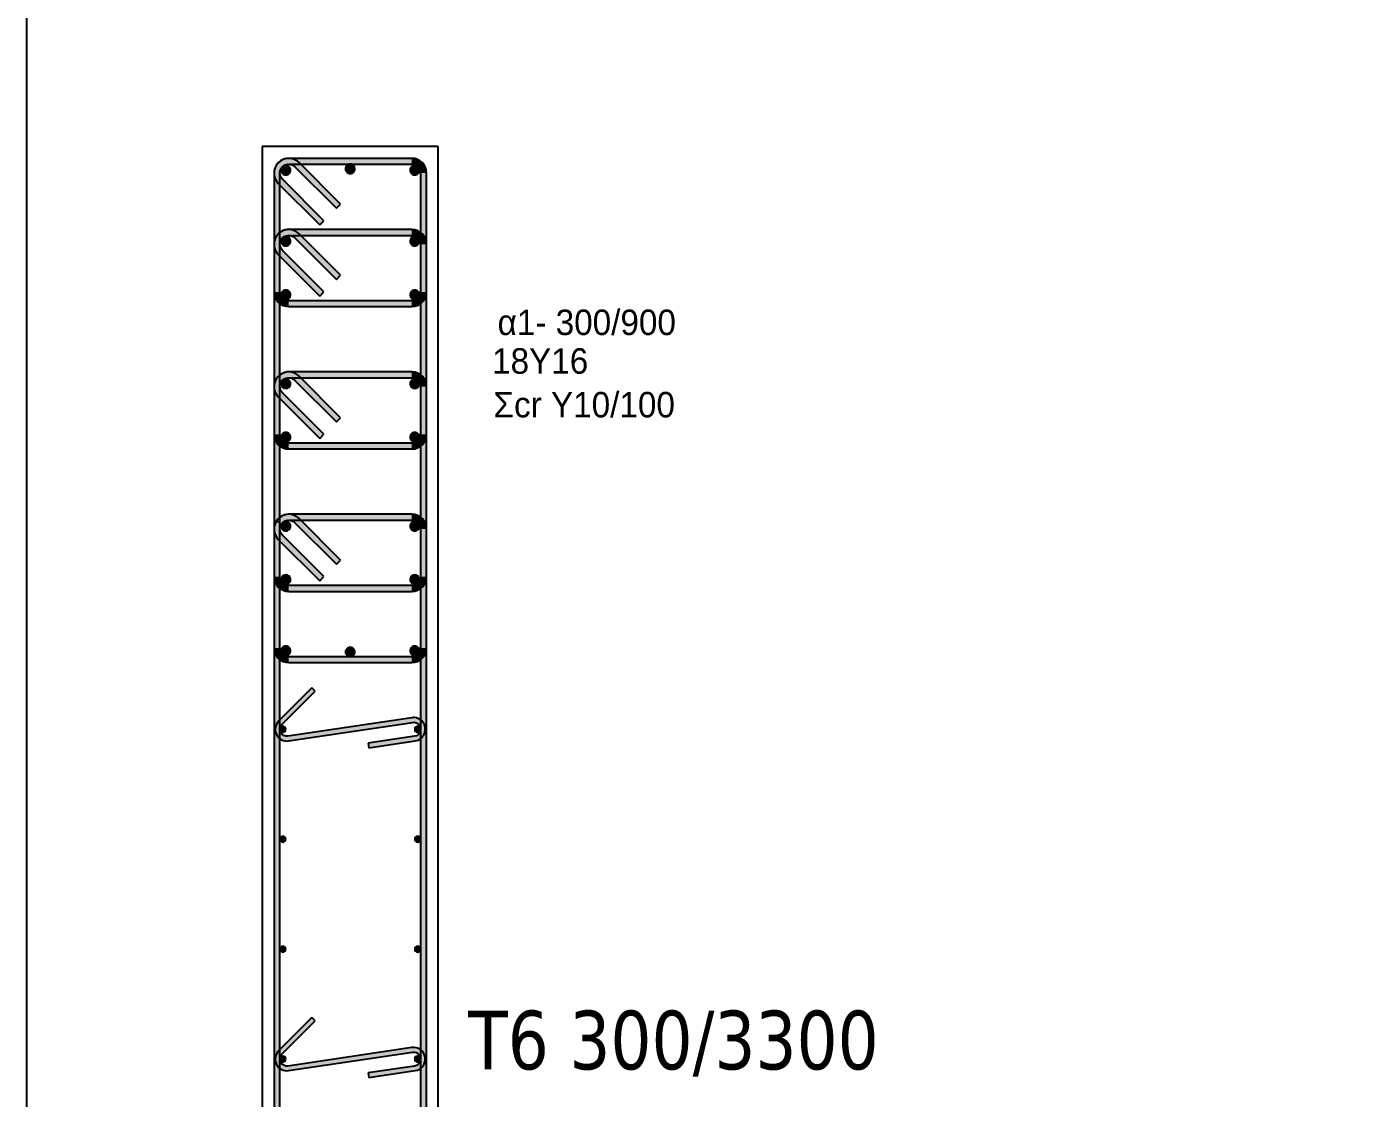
# Model space of a CAD drawing. Header units: millimetres. Extents: x -2171 to 1563, y -1758 to -1505.
# Drawn here: x 775.65 to 787.03, y -1615.1 to -1605.96 of the extents above; entities that cross this region are included whole.
import ezdxf

# ---------------------------------------------------------------- set-up
doc = ezdxf.new("R2010")
doc.units = ezdxf.units.MM
for name, color, linetype in [('-S_TEXT', 3, 'Continuous'), ('Col_Det', 7, 'Continuous'), ('Col_Det_Fill', 7, 'Continuous'), ('pinakaki', 153, 'Continuous')]:
    doc.layers.add(name, color=color, linetype=linetype)
doc.styles.add('S1Arl22_b_934_161', font='arial.ttf', dxfattribs={"width": 0.933629, "height": 0.002175})
doc.styles.get("Standard").update_dxf_attribs({"font": 'tahoma.ttf'})

msp = doc.modelspace()

# ---------------------------------------------------------------- hatches: boundary and pattern name
at = {"layer": 'Col_Det_Fill'}
for color, points in [(252, [(777.9328, -1607.1549), (777.9682, -1607.1195, 0.6681786), (777.7548, -1607.2079), (777.8048, -1607.2079, -0.6681786)]), (252, [(777.8798, -1607.1329), (777.8798, -1607.0829, 0.6681786), (777.7914, -1607.2963), (777.8268, -1607.2609, -0.6681786)]), (12, [(777.855, -1607.1432, 0.4142136), (777.815, -1607.1832, 0.4142136), (777.855, -1607.2232, 0.4142136), (777.895, -1607.1832, 0.4142136)]), (252, [(778.9298, -1607.1329), (778.9298, -1607.0829), (777.8798, -1607.0829), (777.8798, -1607.1329)]), (252, [(778.2864, -1607.5084), (778.3217, -1607.4731), (777.9682, -1607.1195), (777.9328, -1607.1549)]), (133, [(778.4048, -1607.1329, 0.4142136), (778.3648, -1607.1729, 0.4142136), (778.4048, -1607.2129, 0.4142136), (778.4448, -1607.1729, 0.4142136)]), (12, [(778.9545, -1607.1432, 0.4142136), (778.9145, -1607.1832, 0.4142136), (778.9545, -1607.2232, 0.4142136), (778.9945, -1607.1832, 0.4142136)]), (252, [(779.0048, -1607.2079), (779.0548, -1607.2079, 0.4142136), (778.9298, -1607.0829), (778.9298, -1607.1329, -0.4142136)]), (252, [(777.8048, -1607.2079), (777.7548, -1607.2079), (777.7548, -1611.2579), (777.8048, -1611.2579)]), (252, [(777.8268, -1607.2609), (777.7914, -1607.2963), (778.145, -1607.6499), (778.1803, -1607.6145)]), (252, [(779.0048, -1611.2579), (779.0548, -1611.2579), (779.0548, -1607.2079), (779.0048, -1607.2079)]), (252, [(777.9328, -1607.762), (777.9682, -1607.7267, 0.6681786), (777.7548, -1607.8151), (777.8048, -1607.8151, -0.6681786)]), (252, [(777.8798, -1607.7401), (777.8798, -1607.6901, 0.6681786), (777.7914, -1607.9034), (777.8268, -1607.8681, -0.6681786)]), (252, [(778.9298, -1607.7401), (778.9298, -1607.6901), (777.8798, -1607.6901), (777.8798, -1607.7401)]), (252, [(778.2864, -1608.1156), (778.3217, -1608.0802), (777.9682, -1607.7267), (777.9328, -1607.762)]), (252, [(779.0048, -1607.8151), (779.0548, -1607.8151, 0.4142136), (778.9298, -1607.6901), (778.9298, -1607.7401, -0.4142136)]), (252, [(777.8048, -1607.8151), (777.7548, -1607.8151), (777.7548, -1608.2222), (777.8048, -1608.2222)]), (56, [(777.855, -1607.7503, 0.4142136), (777.815, -1607.7903, 0.4142136), (777.855, -1607.8303, 0.4142136), (777.895, -1607.7903, 0.4142136)]), (56, [(778.9545, -1607.7503, 0.4142136), (778.9145, -1607.7903, 0.4142136), (778.9545, -1607.8303, 0.4142136), (778.9945, -1607.7903, 0.4142136)]), (252, [(779.0048, -1608.2222), (779.0548, -1608.2222), (779.0548, -1607.8151), (779.0048, -1607.8151)]), (252, [(777.8268, -1607.8681), (777.7914, -1607.9034), (778.145, -1608.257), (778.1803, -1608.2216)]), (252, [(777.8048, -1608.2222), (777.7548, -1608.2222, 0.4142136), (777.8798, -1608.3472), (777.8798, -1608.2972, -0.4142136)]), (56, [(777.855, -1608.2069, 0.4142136), (777.815, -1608.2469, 0.4142136), (777.855, -1608.2869, 0.4142136), (777.895, -1608.2469, 0.4142136)]), (252, [(777.8798, -1608.2972), (777.8798, -1608.3472), (778.9298, -1608.3472), (778.9298, -1608.2972)]), (56, [(778.9545, -1608.2069, 0.4142136), (778.9145, -1608.2469, 0.4142136), (778.9545, -1608.2869, 0.4142136), (778.9945, -1608.2469, 0.4142136)]), (252, [(778.9298, -1608.2972), (778.9298, -1608.3472, 0.4142136), (779.0548, -1608.2222), (779.0048, -1608.2222, -0.4142136)]), (252, [(777.9328, -1608.9763), (777.9682, -1608.941, 0.6681786), (777.7548, -1609.0293), (777.8048, -1609.0293, -0.6681786)]), (252, [(777.8798, -1608.9543), (777.8798, -1608.9043, 0.6681786), (777.7914, -1609.1177), (777.8268, -1609.0824, -0.6681786)]), (56, [(777.855, -1608.9646, 0.4142136), (777.815, -1609.0046, 0.4142136), (777.855, -1609.0446, 0.4142136), (777.895, -1609.0046, 0.4142136)]), (252, [(778.9298, -1608.9543), (778.9298, -1608.9043), (777.8798, -1608.9043), (777.8798, -1608.9543)]), (252, [(778.2864, -1609.3299), (778.3217, -1609.2945), (777.9682, -1608.941), (777.9328, -1608.9763)]), (56, [(778.9545, -1608.9646, 0.4142136), (778.9145, -1609.0046, 0.4142136), (778.9545, -1609.0446, 0.4142136), (778.9945, -1609.0046, 0.4142136)]), (252, [(779.0048, -1609.0293), (779.0548, -1609.0293, 0.4142136), (778.9298, -1608.9043), (778.9298, -1608.9543, -0.4142136)]), (252, [(777.8048, -1609.0293), (777.7548, -1609.0293), (777.7548, -1609.4365), (777.8048, -1609.4365)]), (252, [(777.8268, -1609.0824), (777.7914, -1609.1177), (778.145, -1609.4713), (778.1803, -1609.4359)]), (252, [(779.0048, -1609.4365), (779.0548, -1609.4365), (779.0548, -1609.0293), (779.0048, -1609.0293)]), (252, [(777.8048, -1609.4365), (777.7548, -1609.4365, 0.4142136), (777.8798, -1609.5615), (777.8798, -1609.5115, -0.4142136)]), (56, [(777.855, -1609.4212, 0.4142136), (777.815, -1609.4612, 0.4142136), (777.855, -1609.5012, 0.4142136), (777.895, -1609.4612, 0.4142136)]), (56, [(778.9545, -1609.4212, 0.4142136), (778.9145, -1609.4612, 0.4142136), (778.9545, -1609.5012, 0.4142136), (778.9945, -1609.4612, 0.4142136)]), (252, [(778.9298, -1609.5115), (778.9298, -1609.5615, 0.4142136), (779.0548, -1609.4365), (779.0048, -1609.4365, -0.4142136)]), (252, [(777.8798, -1609.5115), (777.8798, -1609.5615), (778.9298, -1609.5615), (778.9298, -1609.5115)]), (252, [(777.9328, -1610.1906), (777.9682, -1610.1552, 0.6681786), (777.7548, -1610.2436), (777.8048, -1610.2436, -0.6681786)]), (252, [(777.8798, -1610.1686), (777.8798, -1610.1186, 0.6681786), (777.7914, -1610.332), (777.8268, -1610.2967, -0.6681786)]), (252, [(778.9298, -1610.1686), (778.9298, -1610.1186), (777.8798, -1610.1186), (777.8798, -1610.1686)]), (252, [(779.0048, -1610.2436), (779.0548, -1610.2436, 0.4142136), (778.9298, -1610.1186), (778.9298, -1610.1686, -0.4142136)]), (252, [(777.8048, -1610.1814), (777.7548, -1610.1814), (777.7548, -1620.2844), (777.8048, -1620.2844)]), (252, [(777.8048, -1610.2436), (777.7548, -1610.2436), (777.7548, -1610.6508), (777.8048, -1610.6508)]), (56, [(777.855, -1610.1789, 0.4142136), (777.815, -1610.2189, 0.4142136), (777.855, -1610.2589, 0.4142136), (777.895, -1610.2189, 0.4142136)]), (252, [(778.2864, -1610.5441), (778.3217, -1610.5088), (777.9682, -1610.1552), (777.9328, -1610.1906)]), (56, [(778.9545, -1610.1789, 0.4142136), (778.9145, -1610.2189, 0.4142136), (778.9545, -1610.2589, 0.4142136), (778.9945, -1610.2189, 0.4142136)]), (252, [(779.0048, -1620.2844), (779.0548, -1620.2844), (779.0548, -1610.1814), (779.0048, -1610.1814)]), (252, [(779.0048, -1610.6508), (779.0548, -1610.6508), (779.0548, -1610.2436), (779.0048, -1610.2436)]), (252, [(777.8268, -1610.2967), (777.7914, -1610.332), (778.145, -1610.6856), (778.1803, -1610.6502)]), (252, [(777.8048, -1610.6508), (777.7548, -1610.6508, 0.4142136), (777.8798, -1610.7758), (777.8798, -1610.7258, -0.4142136)]), (56, [(777.855, -1610.6355, 0.4142136), (777.815, -1610.6755, 0.4142136), (777.855, -1610.7155, 0.4142136), (777.895, -1610.6755, 0.4142136)]), (56, [(778.9545, -1610.6355, 0.4142136), (778.9145, -1610.6755, 0.4142136), (778.9545, -1610.7155, 0.4142136), (778.9945, -1610.6755, 0.4142136)]), (252, [(778.9298, -1610.7258), (778.9298, -1610.7758, 0.4142136), (779.0548, -1610.6508), (779.0048, -1610.6508, -0.4142136)]), (252, [(777.8798, -1610.7258), (777.8798, -1610.7758), (778.9298, -1610.7758), (778.9298, -1610.7258)]), (252, [(777.8048, -1611.2579), (777.7548, -1611.2579, 0.4142136), (777.8798, -1611.3829), (777.8798, -1611.3329, -0.4142136)]), (12, [(777.855, -1611.2427, 0.4142136), (777.815, -1611.2827, 0.4142136), (777.855, -1611.3227, 0.4142136), (777.895, -1611.2827, 0.4142136)]), (133, [(778.4048, -1611.2529, 0.4142136), (778.3648, -1611.2929, 0.4142136), (778.4048, -1611.3329, 0.4142136), (778.4448, -1611.2929, 0.4142136)]), (12, [(778.9545, -1611.2427, 0.4142136), (778.9145, -1611.2827, 0.4142136), (778.9545, -1611.3227, 0.4142136), (778.9945, -1611.2827, 0.4142136)]), (252, [(778.9298, -1611.3329), (778.9298, -1611.3829, 0.4142136), (779.0548, -1611.2579), (779.0048, -1611.2579, -0.4142136)]), (252, [(777.8798, -1611.3329), (777.8798, -1611.3829), (778.9298, -1611.3829), (778.9298, -1611.3329)]), (252, [(777.7941, -1611.8814), (777.8224, -1611.9097), (778.1052, -1611.6268), (778.0769, -1611.5985)]), (252, [(777.8796, -1612.051), (777.8737, -1612.0114, -0.7233449), (777.8224, -1611.9097), (777.7941, -1611.8814, 0.7233449)]), (133, [(777.8298, -1611.9771, 0.4142136), (777.8548, -1611.9521, 0.4142136), (777.8298, -1611.9271, 0.4142136), (777.8048, -1611.9521, 0.4142136)]), (252, [(778.9359, -1611.8928), (778.93, -1611.8532), (777.8737, -1612.0114), (777.8796, -1612.051)]), (252, [(778.9537, -1612.0114), (778.9596, -1612.051, 1), (778.93, -1611.8532), (778.9359, -1611.8928, -1)]), (133, [(778.9798, -1611.9771, 0.4142136), (779.0048, -1611.9521, 0.4142136), (778.9798, -1611.9271, 0.4142136), (778.9548, -1611.9521, 0.4142136)]), (252, [(778.5581, -1612.0707), (778.564, -1612.1103), (778.9596, -1612.051), (778.9537, -1612.0114)]), (133, [(777.8298, -1612.9145, 0.4142136), (777.8548, -1612.8895, 0.4142136), (777.8298, -1612.8645, 0.4142136), (777.8048, -1612.8895, 0.4142136)]), (133, [(778.9798, -1612.9145, 0.4142136), (779.0048, -1612.8895, 0.4142136), (778.9798, -1612.8645, 0.4142136), (778.9548, -1612.8895, 0.4142136)]), (133, [(777.8298, -1613.8518, 0.4142136), (777.8548, -1613.8268, 0.4142136), (777.8298, -1613.8018, 0.4142136), (777.8048, -1613.8268, 0.4142136)]), (133, [(778.9798, -1613.8518, 0.4142136), (779.0048, -1613.8268, 0.4142136), (778.9798, -1613.8018, 0.4142136), (778.9548, -1613.8268, 0.4142136)]), (252, [(777.7941, -1614.6935), (777.8224, -1614.7218), (778.1052, -1614.439), (778.0769, -1614.4107)]), (252, [(778.9359, -1614.7049), (778.93, -1614.6653), (777.8737, -1614.8236), (777.8796, -1614.8631)]), (252, [(778.9537, -1614.8236), (778.9596, -1614.8631, 1), (778.93, -1614.6653), (778.9359, -1614.7049, -1)]), (252, [(777.8796, -1614.8631), (777.8737, -1614.8236, -0.7233449), (777.8224, -1614.7218), (777.7941, -1614.6935, 0.7233449)]), (133, [(777.8298, -1614.7892, 0.4142136), (777.8548, -1614.7642, 0.4142136), (777.8298, -1614.7392, 0.4142136), (777.8048, -1614.7642, 0.4142136)]), (133, [(778.9798, -1614.7892, 0.4142136), (779.0048, -1614.7642, 0.4142136), (778.9798, -1614.7392, 0.4142136), (778.9548, -1614.7642, 0.4142136)]), (252, [(778.5581, -1614.8828), (778.564, -1614.9224), (778.9596, -1614.8631), (778.9537, -1614.8236)])]:
    msp.add_hatch(color=color, dxfattribs=at).paths.add_polyline_path(points)

# ---------------------------------------------------------------- linework, layer by layer
at = {"layer": '-S_TEXT', "ltscale": 5}
msp.add_lwpolyline([(775.6459, -1590.2497), (833.7934, -1590.2497), (833.7934, -1630.2944), (775.6459, -1630.2944)], close=True, dxfattribs=at)
at = {"layer": 'Col_Det', "color": 7}
for points in [[(779.1548, -1606.9829), (777.6548, -1606.9829)], [(777.6548, -1606.9829), (777.6548, -1623.4829)], [(779.1548, -1622.2329), (779.1548, -1606.9829)], [(778.9298, -1607.0829), (777.8798, -1607.0829)], [(777.8798, -1607.1329), (778.9298, -1607.1329)], [(777.9328, -1607.1549), (778.2864, -1607.5084)], [(778.3217, -1607.4731), (777.9682, -1607.1195)], [(777.7548, -1607.2079), (777.7548, -1611.2579)], [(777.8048, -1611.2579), (777.8048, -1607.2079)], [(778.1803, -1607.6145), (777.8268, -1607.2609)], [(779.0048, -1607.2079), (779.0048, -1611.2579)], [(779.0548, -1611.2579), (779.0548, -1607.2079)], [(777.7914, -1607.2963), (778.145, -1607.6499)], [(778.2864, -1607.5084), (778.3217, -1607.4731)], [(778.145, -1607.6499), (778.1803, -1607.6145)], [(778.9298, -1607.6901), (777.8798, -1607.6901)], [(777.8798, -1607.7401), (778.9298, -1607.7401)], [(778.3217, -1608.0802), (777.9682, -1607.7267)], [(777.7548, -1607.8151), (777.7548, -1608.2222)], [(777.8048, -1608.2222), (777.8048, -1607.8151)], [(777.9328, -1607.762), (778.2864, -1608.1156)], [(779.0048, -1607.8151), (779.0048, -1608.2222)], [(779.0548, -1608.2222), (779.0548, -1607.8151)], [(777.7914, -1607.9034), (778.145, -1608.257)], [(778.1803, -1608.2216), (777.8268, -1607.8681)], [(778.2864, -1608.1156), (778.3217, -1608.0802)], [(778.9298, -1608.2972), (777.8798, -1608.2972)], [(778.145, -1608.257), (778.1803, -1608.2216)], [(777.8798, -1608.3472), (778.9298, -1608.3472)], [(778.9298, -1608.9043), (777.8798, -1608.9043)], [(777.8798, -1608.9543), (778.9298, -1608.9543)], [(777.9328, -1608.9763), (778.2864, -1609.3299)], [(778.3217, -1609.2945), (777.9682, -1608.941)], [(777.7548, -1609.0293), (777.7548, -1609.4365)], [(777.8048, -1609.4365), (777.8048, -1609.0293)], [(778.1803, -1609.4359), (777.8268, -1609.0824)], [(779.0048, -1609.0293), (779.0048, -1609.4365)], [(779.0548, -1609.4365), (779.0548, -1609.0293)], [(777.7914, -1609.1177), (778.145, -1609.4713)], [(778.2864, -1609.3299), (778.3217, -1609.2945)], [(778.145, -1609.4713), (778.1803, -1609.4359)], [(778.9298, -1609.5115), (777.8798, -1609.5115)], [(777.8798, -1609.5615), (778.9298, -1609.5615)], [(778.9298, -1610.1186), (777.8798, -1610.1186)], [(777.8048, -1610.1814), (777.7548, -1610.1814)], [(777.7548, -1610.1814), (777.7548, -1620.2844)], [(777.7548, -1610.2436), (777.7548, -1610.6508)], [(777.8048, -1620.2844), (777.8048, -1610.1814)], [(777.8048, -1610.6508), (777.8048, -1610.2436)], [(777.8798, -1610.1686), (778.9298, -1610.1686)], [(777.9328, -1610.1906), (778.2864, -1610.5441)], [(778.3217, -1610.5088), (777.9682, -1610.1552)], [(779.0548, -1610.1814), (779.0048, -1610.1814)], [(779.0048, -1610.1814), (779.0048, -1620.2844)], [(779.0048, -1610.2436), (779.0048, -1610.6508)], [(779.0548, -1620.2844), (779.0548, -1610.1814)], [(779.0548, -1610.6508), (779.0548, -1610.2436)], [(777.7914, -1610.332), (778.145, -1610.6856)], [(778.1803, -1610.6502), (777.8268, -1610.2967)], [(778.2864, -1610.5441), (778.3217, -1610.5088)], [(778.145, -1610.6856), (778.1803, -1610.6502)], [(778.9298, -1610.7258), (777.8798, -1610.7258)], [(777.8798, -1610.7758), (778.9298, -1610.7758)], [(778.9298, -1611.3329), (777.8798, -1611.3329)], [(777.8798, -1611.3829), (778.9298, -1611.3829)], [(778.0769, -1611.5985), (777.7941, -1611.8814)], [(778.1052, -1611.6268), (778.0769, -1611.5985)], [(777.8224, -1611.9097), (778.1052, -1611.6268)], [(778.93, -1611.8532), (777.8737, -1612.0114)], [(777.8796, -1612.051), (778.9359, -1611.8928)], [(778.9537, -1612.0114), (778.5581, -1612.0707)], [(778.564, -1612.1103), (778.9596, -1612.051)], [(778.5581, -1612.0707), (778.564, -1612.1103)], [(778.0769, -1614.4107), (777.7941, -1614.6935)], [(777.8224, -1614.7218), (778.1052, -1614.439)], [(778.1052, -1614.439), (778.0769, -1614.4107)], [(778.93, -1614.6653), (777.8737, -1614.8236)], [(777.8796, -1614.8631), (778.9359, -1614.7049)], [(778.9537, -1614.8236), (778.5581, -1614.8828)], [(778.5581, -1614.8828), (778.564, -1614.9224)], [(778.564, -1614.9224), (778.9596, -1614.8631)]]:
    msp.add_lwpolyline(points, dxfattribs=at)
for points in [[(777.9682, -1607.1195, 0.6681786), (777.7548, -1607.2079)], [(777.8798, -1607.0829, 0.6681786), (777.7914, -1607.2963)], [(777.8048, -1607.2079, -0.6681786), (777.9328, -1607.1549, -0.6681786)], [(777.8268, -1607.2609, -0.6681786), (777.8798, -1607.1329, -0.6681786)], [(777.855, -1607.1432, 0.4142136), (777.815, -1607.1832, 0.4142136)], [(777.895, -1607.1832, 0.4142136), (777.855, -1607.1432, 0.4142136)], [(778.4048, -1607.1329, 0.4142136), (778.3648, -1607.1729, 0.4142136)], [(778.4448, -1607.1729, 0.4142136), (778.4048, -1607.1329, 0.4142136)], [(778.9545, -1607.1432, 0.4142136), (778.9145, -1607.1832, 0.4142136)], [(779.0548, -1607.2079, 0.4142136), (778.9298, -1607.0829)], [(778.9298, -1607.1329, -0.4142136), (779.0048, -1607.2079, -0.4142136)], [(778.9945, -1607.1832, 0.4142136), (778.9545, -1607.1432, 0.4142136)], [(777.815, -1607.1832, 0.4142136), (777.855, -1607.2232, 0.4142136)], [(777.855, -1607.2232, 0.4142136), (777.895, -1607.1832, 0.4142136)], [(778.3648, -1607.1729, 0.4142136), (778.4048, -1607.2129, 0.4142136)], [(778.4048, -1607.2129, 0.4142136), (778.4448, -1607.1729, 0.4142136)], [(778.9145, -1607.1832, 0.4142136), (778.9545, -1607.2232, 0.4142136)], [(778.9545, -1607.2232, 0.4142136), (778.9945, -1607.1832, 0.4142136)], [(777.9682, -1607.7267, 0.6681786), (777.7548, -1607.8151)], [(777.8798, -1607.6901, 0.6681786), (777.7914, -1607.9034)], [(777.8048, -1607.8151, -0.6681786), (777.9328, -1607.762, -0.6681786)], [(777.8268, -1607.8681, -0.6681786), (777.8798, -1607.7401, -0.6681786)], [(779.0548, -1607.8151, 0.4142136), (778.9298, -1607.6901)], [(778.9298, -1607.7401, -0.4142136), (779.0048, -1607.8151, -0.4142136)], [(777.855, -1607.7503, 0.4142136), (777.815, -1607.7903, 0.4142136)], [(777.815, -1607.7903, 0.4142136), (777.855, -1607.8303, 0.4142136)], [(777.895, -1607.7903, 0.4142136), (777.855, -1607.7503, 0.4142136)], [(777.855, -1607.8303, 0.4142136), (777.895, -1607.7903, 0.4142136)], [(778.9545, -1607.7503, 0.4142136), (778.9145, -1607.7903, 0.4142136)], [(778.9145, -1607.7903, 0.4142136), (778.9545, -1607.8303, 0.4142136)], [(778.9945, -1607.7903, 0.4142136), (778.9545, -1607.7503, 0.4142136)], [(778.9545, -1607.8303, 0.4142136), (778.9945, -1607.7903, 0.4142136)], [(777.7548, -1608.2222, 0.4142136), (777.8798, -1608.3472)], [(777.8798, -1608.2972, -0.4142136), (777.8048, -1608.2222, -0.4142136)], [(777.855, -1608.2069, 0.4142136), (777.815, -1608.2469, 0.4142136)], [(777.815, -1608.2469, 0.4142136), (777.855, -1608.2869, 0.4142136)], [(777.895, -1608.2469, 0.4142136), (777.855, -1608.2069, 0.4142136)], [(777.855, -1608.2869, 0.4142136), (777.895, -1608.2469, 0.4142136)], [(778.9545, -1608.2069, 0.4142136), (778.9145, -1608.2469, 0.4142136)], [(778.9145, -1608.2469, 0.4142136), (778.9545, -1608.2869, 0.4142136)], [(778.9298, -1608.3472, 0.4142136), (779.0548, -1608.2222)], [(779.0048, -1608.2222, -0.4142136), (778.9298, -1608.2972, -0.4142136)], [(778.9945, -1608.2469, 0.4142136), (778.9545, -1608.2069, 0.4142136)], [(778.9545, -1608.2869, 0.4142136), (778.9945, -1608.2469, 0.4142136)], [(777.9682, -1608.941, 0.6681786), (777.7548, -1609.0293)], [(777.8798, -1608.9043, 0.6681786), (777.7914, -1609.1177)], [(777.8048, -1609.0293, -0.6681786), (777.9328, -1608.9763, -0.6681786)], [(777.8268, -1609.0824, -0.6681786), (777.8798, -1608.9543, -0.6681786)], [(777.855, -1608.9646, 0.4142136), (777.815, -1609.0046, 0.4142136)], [(777.895, -1609.0046, 0.4142136), (777.855, -1608.9646, 0.4142136)], [(778.9545, -1608.9646, 0.4142136), (778.9145, -1609.0046, 0.4142136)], [(779.0548, -1609.0293, 0.4142136), (778.9298, -1608.9043)], [(778.9298, -1608.9543, -0.4142136), (779.0048, -1609.0293, -0.4142136)], [(778.9945, -1609.0046, 0.4142136), (778.9545, -1608.9646, 0.4142136)], [(777.815, -1609.0046, 0.4142136), (777.855, -1609.0446, 0.4142136)], [(777.855, -1609.0446, 0.4142136), (777.895, -1609.0046, 0.4142136)], [(778.9145, -1609.0046, 0.4142136), (778.9545, -1609.0446, 0.4142136)], [(778.9545, -1609.0446, 0.4142136), (778.9945, -1609.0046, 0.4142136)], [(777.7548, -1609.4365, 0.4142136), (777.8798, -1609.5615)], [(777.8798, -1609.5115, -0.4142136), (777.8048, -1609.4365, -0.4142136)], [(777.855, -1609.4212, 0.4142136), (777.815, -1609.4612, 0.4142136)], [(777.895, -1609.4612, 0.4142136), (777.855, -1609.4212, 0.4142136)], [(778.9545, -1609.4212, 0.4142136), (778.9145, -1609.4612, 0.4142136)], [(778.9298, -1609.5615, 0.4142136), (779.0548, -1609.4365)], [(779.0048, -1609.4365, -0.4142136), (778.9298, -1609.5115, -0.4142136)], [(778.9945, -1609.4612, 0.4142136), (778.9545, -1609.4212, 0.4142136)], [(777.815, -1609.4612, 0.4142136), (777.855, -1609.5012, 0.4142136)], [(777.855, -1609.5012, 0.4142136), (777.895, -1609.4612, 0.4142136)], [(778.9145, -1609.4612, 0.4142136), (778.9545, -1609.5012, 0.4142136)], [(778.9545, -1609.5012, 0.4142136), (778.9945, -1609.4612, 0.4142136)], [(777.9682, -1610.1552, 0.6681786), (777.7548, -1610.2436)], [(777.8798, -1610.1186, 0.6681786), (777.7914, -1610.332)], [(779.0548, -1610.2436, 0.4142136), (778.9298, -1610.1186)], [(777.8048, -1610.2436, -0.6681786), (777.9328, -1610.1906, -0.6681786)], [(777.8268, -1610.2967, -0.6681786), (777.8798, -1610.1686, -0.6681786)], [(777.855, -1610.1789, 0.4142136), (777.815, -1610.2189, 0.4142136)], [(777.815, -1610.2189, 0.4142136), (777.855, -1610.2589, 0.4142136)], [(777.895, -1610.2189, 0.4142136), (777.855, -1610.1789, 0.4142136)], [(777.855, -1610.2589, 0.4142136), (777.895, -1610.2189, 0.4142136)], [(778.9545, -1610.1789, 0.4142136), (778.9145, -1610.2189, 0.4142136)], [(778.9145, -1610.2189, 0.4142136), (778.9545, -1610.2589, 0.4142136)], [(778.9298, -1610.1686, -0.4142136), (779.0048, -1610.2436, -0.4142136)], [(778.9945, -1610.2189, 0.4142136), (778.9545, -1610.1789, 0.4142136)], [(778.9545, -1610.2589, 0.4142136), (778.9945, -1610.2189, 0.4142136)], [(777.7548, -1610.6508, 0.4142136), (777.8798, -1610.7758)], [(777.8798, -1610.7258, -0.4142136), (777.8048, -1610.6508, -0.4142136)], [(777.855, -1610.6355, 0.4142136), (777.815, -1610.6755, 0.4142136)], [(777.815, -1610.6755, 0.4142136), (777.855, -1610.7155, 0.4142136)], [(777.895, -1610.6755, 0.4142136), (777.855, -1610.6355, 0.4142136)], [(777.855, -1610.7155, 0.4142136), (777.895, -1610.6755, 0.4142136)], [(778.9545, -1610.6355, 0.4142136), (778.9145, -1610.6755, 0.4142136)], [(778.9145, -1610.6755, 0.4142136), (778.9545, -1610.7155, 0.4142136)], [(778.9298, -1610.7758, 0.4142136), (779.0548, -1610.6508)], [(779.0048, -1610.6508, -0.4142136), (778.9298, -1610.7258, -0.4142136)], [(778.9945, -1610.6755, 0.4142136), (778.9545, -1610.6355, 0.4142136)], [(778.9545, -1610.7155, 0.4142136), (778.9945, -1610.6755, 0.4142136)], [(777.7548, -1611.2579, 0.4142136), (777.8798, -1611.3829)], [(777.8798, -1611.3329, -0.4142136), (777.8048, -1611.2579, -0.4142136)], [(777.855, -1611.2427, 0.4142136), (777.815, -1611.2827, 0.4142136)], [(777.895, -1611.2827, 0.4142136), (777.855, -1611.2427, 0.4142136)], [(778.4048, -1611.2529, 0.4142136), (778.3648, -1611.2929, 0.4142136)], [(778.4448, -1611.2929, 0.4142136), (778.4048, -1611.2529, 0.4142136)], [(778.9545, -1611.2427, 0.4142136), (778.9145, -1611.2827, 0.4142136)], [(778.9298, -1611.3829, 0.4142136), (779.0548, -1611.2579)], [(779.0048, -1611.2579, -0.4142136), (778.9298, -1611.3329, -0.4142136)], [(778.9945, -1611.2827, 0.4142136), (778.9545, -1611.2427, 0.4142136)], [(777.815, -1611.2827, 0.4142136), (777.855, -1611.3227, 0.4142136)], [(777.855, -1611.3227, 0.4142136), (777.895, -1611.2827, 0.4142136)], [(778.3648, -1611.2929, 0.4142136), (778.4048, -1611.3329, 0.4142136)], [(778.4048, -1611.3329, 0.4142136), (778.4448, -1611.2929, 0.4142136)], [(778.9145, -1611.2827, 0.4142136), (778.9545, -1611.3227, 0.4142136)], [(778.9545, -1611.3227, 0.4142136), (778.9945, -1611.2827, 0.4142136)], [(777.7941, -1611.8814, 0.7233449), (777.8796, -1612.051, 0.7233449)], [(777.8737, -1612.0114, -0.7233449), (777.8224, -1611.9097)], [(777.8298, -1611.9271, 0.4142136), (777.8048, -1611.9521, 0.4142136)], [(777.8548, -1611.9521, 0.4142136), (777.8298, -1611.9271, 0.4142136)], [(778.9596, -1612.051, 1), (778.93, -1611.8532)], [(778.9359, -1611.8928, -1), (778.9537, -1612.0114, -1)], [(778.9798, -1611.9271, 0.4142136), (778.9548, -1611.9521, 0.4142136)], [(779.0048, -1611.9521, 0.4142136), (778.9798, -1611.9271, 0.4142136)], [(777.8048, -1611.9521, 0.4142136), (777.8298, -1611.9771, 0.4142136)], [(777.8298, -1611.9771, 0.4142136), (777.8548, -1611.9521, 0.4142136)], [(778.9548, -1611.9521, 0.4142136), (778.9798, -1611.9771, 0.4142136)], [(778.9798, -1611.9771, 0.4142136), (779.0048, -1611.9521, 0.4142136)], [(777.8298, -1612.8645, 0.4142136), (777.8048, -1612.8895, 0.4142136)], [(777.8048, -1612.8895, 0.4142136), (777.8298, -1612.9145, 0.4142136)], [(777.8548, -1612.8895, 0.4142136), (777.8298, -1612.8645, 0.4142136)], [(777.8298, -1612.9145, 0.4142136), (777.8548, -1612.8895, 0.4142136)], [(778.9798, -1612.8645, 0.4142136), (778.9548, -1612.8895, 0.4142136)], [(778.9548, -1612.8895, 0.4142136), (778.9798, -1612.9145, 0.4142136)], [(779.0048, -1612.8895, 0.4142136), (778.9798, -1612.8645, 0.4142136)], [(778.9798, -1612.9145, 0.4142136), (779.0048, -1612.8895, 0.4142136)], [(777.8298, -1613.8018, 0.4142136), (777.8048, -1613.8268, 0.4142136)], [(777.8048, -1613.8268, 0.4142136), (777.8298, -1613.8518, 0.4142136)], [(777.8548, -1613.8268, 0.4142136), (777.8298, -1613.8018, 0.4142136)], [(777.8298, -1613.8518, 0.4142136), (777.8548, -1613.8268, 0.4142136)], [(778.9798, -1613.8018, 0.4142136), (778.9548, -1613.8268, 0.4142136)], [(778.9548, -1613.8268, 0.4142136), (778.9798, -1613.8518, 0.4142136)], [(779.0048, -1613.8268, 0.4142136), (778.9798, -1613.8018, 0.4142136)], [(778.9798, -1613.8518, 0.4142136), (779.0048, -1613.8268, 0.4142136)], [(778.9596, -1614.8631, 1), (778.93, -1614.6653)], [(777.7941, -1614.6935, 0.7233449), (777.8796, -1614.8631, 0.7233449)], [(777.8737, -1614.8236, -0.7233449), (777.8224, -1614.7218)], [(777.8298, -1614.7392, 0.4142136), (777.8048, -1614.7642, 0.4142136)], [(777.8048, -1614.7642, 0.4142136), (777.8298, -1614.7892, 0.4142136)], [(777.8548, -1614.7642, 0.4142136), (777.8298, -1614.7392, 0.4142136)], [(777.8298, -1614.7892, 0.4142136), (777.8548, -1614.7642, 0.4142136)], [(778.9359, -1614.7049, -1), (778.9537, -1614.8236, -1)], [(778.9798, -1614.7392, 0.4142136), (778.9548, -1614.7642, 0.4142136)], [(778.9548, -1614.7642, 0.4142136), (778.9798, -1614.7892, 0.4142136)], [(779.0048, -1614.7642, 0.4142136), (778.9798, -1614.7392, 0.4142136)], [(778.9798, -1614.7892, 0.4142136), (779.0048, -1614.7642, 0.4142136)]]:
    msp.add_lwpolyline(points, format="xyb", dxfattribs=at)

# ---------------------------------------------------------------- texts
at = {"layer": 'Col_Det', "color": 7, "style": 'S1Arl22_b_934_161', "width": 0.933629}
for s, p in [(' α1- 300/900', (779.5826, -1608.5901)), ('18Y16', (779.614, -1608.9197)), ('Σcr Y10/100', (779.6259, -1609.2922))]:
    msp.add_text(s, height=0.2175, dxfattribs=at).set_placement(p)
at = {"layer": 'pinakaki', "color": 1, "width": 0.933629}
msp.add_text(' Τ6 300/3300 ', height=0.5, dxfattribs=at).set_placement((779.2361, -1614.8515))

doc.saveas('drawing.dxf')
